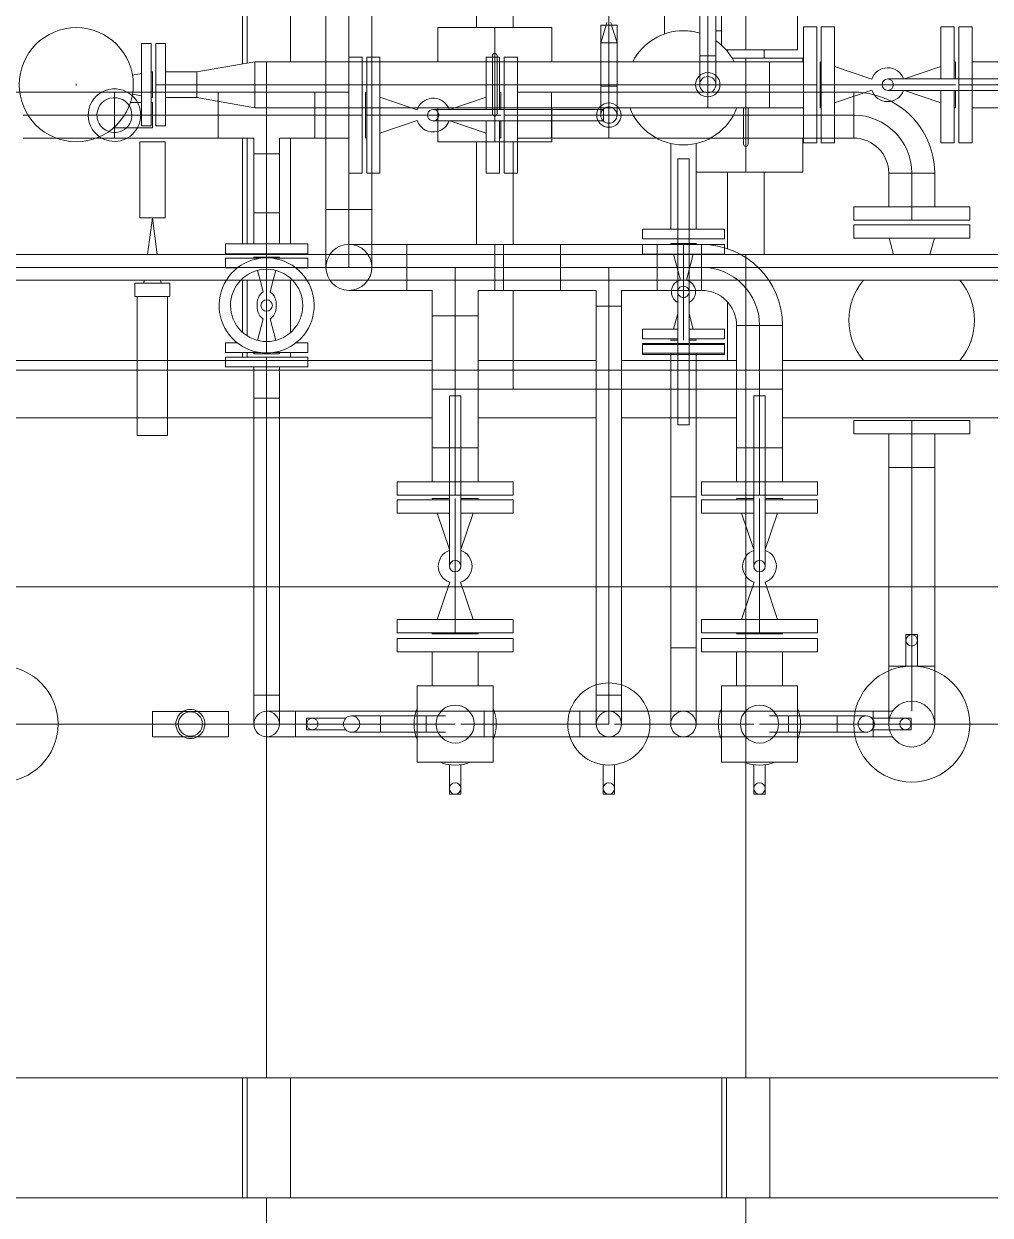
# Model space of a CAD drawing. Header units: inches. Extents: x -1128 to 651, y 96 to 845.
# Drawn here: x -1027.134 to -1025.988, y 724.115 to 725.528 of the extents above; entities that cross this region are included whole.
import ezdxf

# ---------------------------------------------------------------- set-up
doc = ezdxf.new("R2010")
doc.units = ezdxf.units.IN
doc.header["$MEASUREMENT"] = 0
doc.layers.add('EQUIPMENT LAYOUT-EMBED 1_DWG$0$Default', color=7, linetype='Continuous')
doc.layers.add('EQUIPMENT LAYOUT-EMBED 1_DWG$0$DwgTemplate', color=7, linetype='Continuous')
doc.layers.add('Layout', color=6, linetype='Continuous', lineweight=18)

# ---------------------------------------------------------------- blocks, each defined once
blk = doc.blocks.new('A$C55974CAD')
at = {"layer": 'EQUIPMENT LAYOUT-EMBED 1_DWG$0$Default', "color": 7, "lineweight": 0}
for p, q in [((51.5793, 3.2802), (51.5793, 3.3198)), ((51.5793, 3.3198), (51.6775, 3.3198)), ((51.6775, 3.3198), (51.7618, 3.3198)), ((51.7618, 3.277), (51.7618, 3.323)), ((51.7618, 3.323), (51.7793, 3.323)), ((51.7793, 3.277), (51.7793, 3.323)), ((51.5793, 3.2802), (51.6775, 3.2802)), ((51.6775, 3.2802), (51.7618, 3.2802)), ((51.7618, 3.277), (51.7793, 3.277)), ((51.6857, 2.6095), (51.6857, 2.6559)), ((51.6857, 2.6559), (51.6985, 2.6559)), ((51.6872, 2.602), (51.6872, 2.6559)), ((51.6985, 2.6095), (51.6985, 2.6559)), ((51.7, 2.6559), (51.6985, 2.6559)), ((51.7, 2.6095), (51.7, 2.6559)), ((51.3, 2.6187), (51.2, 2.6187)), ((51.3, 2.602), (51.3, 2.6187)), ((51.4985, 2.6187), (51.3, 2.6187)), ((51.4985, 2.5853), (51.4985, 2.6187)), ((51.4985, 2.6187), (51.5553, 2.6187)), ((51.5553, 2.6187), (51.6025, 2.6187)), ((51.6025, 2.6187), (51.6775, 2.6187)), ((51.6775, 2.6187), (51.6857, 2.6187)), ((51.6872, 2.6187), (51.6857, 2.6187)), ((51.3, 2.5853), (51.3, 2.602)), ((51.6857, 2.5945), (51.6857, 2.6095)), ((51.6872, 2.548), (51.6872, 2.602)), ((51.6985, 2.5945), (51.6985, 2.6095)), ((51.7, 2.602), (51.7, 2.6095)), ((51.7, 2.5945), (51.7, 2.602)), ((51.2, 2.5853), (51.3, 2.5853)), ((51.4985, 2.5853), (51.3, 2.5853)), ((51.4985, 2.5853), (51.5553, 2.5853)), ((51.5553, 2.5853), (51.6025, 2.5853)), ((51.6025, 2.5853), (51.6775, 2.5853)), ((51.6775, 2.5853), (51.6857, 2.5853)), ((51.6857, 2.548), (51.6857, 2.5945)), ((51.6872, 2.5853), (51.6857, 2.5853)), ((51.6985, 2.548), (51.6985, 2.5945)), ((51.7, 2.548), (51.7, 2.5945)), ((51.6857, 2.548), (51.6985, 2.548)), ((51.7, 2.548), (51.6985, 2.548))]:
    blk.add_line(p, q, dxfattribs=at)
for centre, radius in [((51.2, 3.5), 0.0762), ((51.2, 2.602), 0.0167), ((51.2, 2.302), 0.0762), ((51.2, 2.302), 0.0302)]:
    blk.add_circle(centre, radius, dxfattribs=at)
for radius, start, end in [(0.0191, 150.9287, 209.0713), (0.0191, 29.0713, 150.9287), (0.0191, 330.9287, 29.0713), (0.019, 209.0713, 270), (0.0191, 270, 330.9287)]:
    blk.add_arc((51.2, 3.25), radius, start, end, dxfattribs=at)
at = {"layer": 'EQUIPMENT LAYOUT-EMBED 1_DWG$0$DwgTemplate', "color": 1, "lineweight": 0}
for p, q in [((50.5775, 1.275), (50.5775, 6.375)), ((51.6025, 2.9321), (51.6025, 5.0928)), ((51.6775, 2.9321), (51.6775, 3.7185)), ((51.2, 3.5475), (51.2, 3.0382)), ((50.5775, 3.1813), (50.735, 3.1813)), ((51.682, 3.1813), (51.688, 3.1813)), ((51.7144, 3.1813), (51.7833, 3.1813)), ((51.8167, 3.1813), (51.8179, 3.1813)), ((51.8307, 3.1813), (51.9698, 3.1813)), ((52.0674, 3.1813), (52.1833, 3.1813)), ((50.735, 3.1753), (50.5775, 3.1753)), ((51.688, 3.1753), (51.682, 3.1753)), ((51.7833, 3.1753), (51.7099, 3.1753)), ((51.8179, 3.1753), (51.8167, 3.1753)), ((51.9698, 3.1753), (51.8307, 3.1753)), ((52.1833, 3.1753), (52.0684, 3.1753)), ((50.5775, 3.1183), (50.735, 3.1183)), ((51.682, 3.1183), (51.688, 3.1183)), ((51.7144, 3.1183), (51.7833, 3.1183)), ((51.8167, 3.1183), (51.8179, 3.1183)), ((51.8307, 3.1183), (51.9698, 3.1183)), ((52.0702, 3.1183), (52.1833, 3.1183)), ((51.6025, 2.7167), (51.6025, 2.8718)), ((51.6775, 2.7167), (51.6775, 2.8718)), ((51.7365, 2.874), (51.7365, 2.874)), ((51.8302, 2.874), (51.965, 2.874)), ((52.115, 2.874), (52.325, 2.874)), ((51.64, 2.826), (51.7698, 2.826)), ((51.8302, 2.826), (51.965, 2.826)), ((52.115, 2.826), (52.325, 2.826)), ((51.2, 2.5095), (51.2, 2.6925)), ((51.2, 2.6925), (51.2, 2.5095)), ((51.6025, 2.5321), (51.6025, 2.6833)), ((51.6775, 2.5321), (51.6775, 2.6833)), ((50.5775, 2.5515), (50.735, 2.5515)), ((50.735, 2.5455), (50.5775, 2.5455)), ((51.6775, 2.544), (51.7546, 2.544)), ((51.8245, 2.544), (51.925, 2.544)), ((52.0834, 2.544), (52.0859, 2.544)), ((51.8167, 2.496), (51.925, 2.496)), ((52.075, 2.496), (52.0859, 2.496)), ((50.5775, 2.4885), (50.735, 2.4885)), ((51.6025, 2.177), (51.6025, 2.4718)), ((51.6775, 2.177), (51.6775, 2.4718)), ((51.2, 1.8868), (51.2, 2.3618)), ((51.2, 2.3618), (51.2, 1.8868))]:
    blk.add_line(p, q, dxfattribs=at)
at = {"layer": 'EQUIPMENT LAYOUT-EMBED 1_DWG$0$DwgTemplate', "color": 9, "lineweight": 0}
for p, q in [((51.3802, 1.3019), (51.3802, 5.091)), ((50.5025, 3.1498), (50.5775, 3.1498)), ((50.735, 3.1498), (51.2, 3.1498)), ((51.8135, 3.1498), (51.8167, 3.1498)), ((52, 3.1498), (52.0702, 3.1498)), ((51.7698, 2.85), (51.8302, 2.85)), ((51.965, 2.85), (52.115, 2.85)), ((50.5025, 2.52), (50.5775, 2.52)), ((50.735, 2.52), (51.3802, 2.52)), ((51.3802, 2.52), (51.8167, 2.52)), ((51.925, 2.52), (52.075, 2.52)), ((52.0859, 2.52), (52.2167, 2.52))]:
    blk.add_line(p, q, dxfattribs=at)
at = {"layer": 'EQUIPMENT LAYOUT-EMBED 1_DWG$0$DwgTemplate', "color": 7, "lineweight": 0}
for p, q in [((52.0302, 4.1011), (52.0302, 3.3498)), ((51.7833, 4.0183), (51.7833, 3.0668)), ((51.8, 3.0718), (51.8, 4.0183)), ((51.8167, 4.0183), (51.8167, 3.0718)), ((51.665, 2.6187), (51.665, 3.9833)), ((51.9698, 3.4698), (51.9698, 3.4265)), ((52, 3.4634), (52, 3.4698)), ((52, 3.3498), (52, 3.4634)), ((51.9698, 3.4265), (51.9698, 3.3735)), ((51.9698, 3.3735), (51.9698, 3.3665)), ((51.9698, 3.3665), (51.9698, 3.3498)), ((52.0302, 3.3498), (51.9698, 3.3498)), ((52.0302, 3.3498), (51.9698, 3.3498)), ((51.9698, 3.3498), (51.9698, 3.3331)), ((52, 3.3498), (52, 3.3498)), ((52, 3.3498), (52, 3.3498)), ((52, 3.2998), (52, 3.3498)), ((52.0302, 3.3498), (52.0302, 3.3)), ((51.5793, 3.2802), (51.5793, 3.3198)), ((51.5793, 3.3198), (51.665, 3.3198)), ((51.665, 3.3198), (51.6775, 3.3198)), ((51.9698, 3.3331), (51.9698, 3.2133)), ((52.04, 3.2955), (51.986, 3.2955)), ((51.986, 3.2828), (51.986, 3.2955)), ((52, 3.2955), (52, 3.2998)), ((52, 3.2828), (52, 3.2955)), ((52.0302, 3.3), (52.0302, 3.2955)), ((52.0302, 3.2955), (52.0302, 3.2133)), ((52.04, 3.2955), (52.04, 3.2417)), ((52.094, 3.2955), (52.04, 3.2955)), ((52.094, 3.2828), (52.094, 3.2955)), ((51.5793, 3.2802), (51.665, 3.2802)), ((51.665, 3.2802), (51.6775, 3.2802)), ((52.04, 3.2828), (51.986, 3.2828)), ((52, 3.2133), (52, 3.2828)), ((52.0233, 3.2417), (52.0233, 3.2828)), ((52.094, 3.2828), (52.04, 3.2828)), ((52.0567, 3.2417), (52.0567, 3.2828)), ((52.0098, 3.1655), (52.0233, 3.2417)), ((52.04, 3.2417), (52.0233, 3.2417)), ((52.0233, 3.2417), (52.04, 3.2417)), ((52.0567, 3.2417), (52.04, 3.2417)), ((52.04, 3.1655), (52.04, 3.2417)), ((52.04, 3.2417), (52.0567, 3.2417)), ((52.0567, 3.2417), (52.0702, 3.1655)), ((51.9698, 3.2133), (52.0183, 3.2133)), ((51.9698, 3.2133), (51.9698, 3.1665)), ((52.0183, 3.2133), (51.9698, 3.2133)), ((52, 3.2133), (52, 3.2132)), ((52, 3.2133), (52, 3.2133)), ((52, 3.0863), (52, 3.2133)), ((52.0183, 3.2133), (52.0302, 3.2133)), ((52.0302, 3.2133), (52.0183, 3.2133)), ((52.0302, 3.2133), (52.0302, 3.0863)), ((51.6693, 3.1498), (51.6693, 3.2037)), ((51.6693, 3.2037), (51.6775, 3.2037)), ((51.6775, 3.2037), (51.682, 3.2037)), ((51.682, 3.1498), (51.682, 3.2037)), ((51.688, 3.2037), (51.688, 3.1578)), ((51.7008, 3.2037), (51.688, 3.2037)), ((51.7008, 3.2037), (51.7008, 3.1883)), ((51.7992, 3.1883), (51.7992, 3.2037)), ((51.7992, 3.2037), (51.812, 3.2037)), ((51.812, 3.1578), (51.812, 3.2037)), ((51.8179, 3.2037), (51.8179, 3.1498)), ((51.8307, 3.2037), (51.8179, 3.2037)), ((51.8307, 3.2037), (51.8307, 3.1498)), ((51.2381, 3.1665), (51.2, 3.1665)), ((51.2381, 3.1665), (51.2381, 3.1498)), ((51.2381, 3.1331), (51.2381, 3.1665)), ((51.6282, 3.1665), (51.2381, 3.1665)), ((51.6282, 3.1498), (51.6282, 3.1665)), ((51.6282, 3.1665), (51.6693, 3.1665)), ((51.6282, 3.1331), (51.6282, 3.1665)), ((51.6865, 3.1665), (51.6865, 3.1331)), ((51.688, 3.1661), (51.6865, 3.1665)), ((51.7323, 3.1544), (51.7041, 3.1618)), ((51.7833, 3.1585), (51.7959, 3.1618)), ((51.812, 3.1661), (51.8135, 3.1665)), ((51.8135, 3.1498), (51.8135, 3.1665)), ((51.8718, 3.1665), (51.8307, 3.1665)), ((51.8718, 3.1331), (51.8718, 3.1665)), ((51.9492, 3.1665), (51.8718, 3.1665)), ((51.8718, 3.1665), (51.8718, 3.1498)), ((51.9492, 3.1331), (51.9492, 3.1665)), ((51.9492, 3.1665), (51.9492, 3.1331)), ((51.9698, 3.1665), (51.9492, 3.1665)), ((52.0098, 3.1655), (52.04, 3.1655)), ((52.0702, 3.1655), (52.0098, 3.1655)), ((52.0098, 3.1655), (52.0098, 3.0718)), ((52.04, 3.1655), (52.0702, 3.1655)), ((52.04, 3.0718), (52.04, 3.1655)), ((52.0702, 3.1655), (52.0702, 3.0718)), ((51.1833, 3.1117), (51.1833, 3.1498)), ((51.2, 3.1498), (51.2381, 3.1498)), ((51.2167, 3.1498), (51.2167, 3.1117)), ((51.2381, 3.1498), (51.2381, 3.1498)), ((51.2381, 3.1498), (51.2381, 3.1498)), ((51.2381, 3.1498), (51.2381, 3.1331)), ((51.2381, 3.1498), (51.6282, 3.1498)), ((51.6775, 3.1498), (51.6282, 3.1498)), ((51.6282, 3.1331), (51.6282, 3.1498)), ((51.6693, 3.0958), (51.6693, 3.1498)), ((51.682, 3.1498), (51.6775, 3.1498)), ((51.682, 3.0958), (51.682, 3.1498)), ((51.6865, 3.1498), (51.7833, 3.1498)), ((51.7677, 3.1544), (51.7833, 3.1585)), ((51.7833, 3.1498), (51.8135, 3.1498)), ((51.8135, 3.1331), (51.8135, 3.1498)), ((51.8179, 3.1498), (51.8718, 3.1498)), ((51.8179, 3.1498), (51.8179, 3.0958)), ((51.8307, 3.1498), (51.8307, 3.0958)), ((51.8718, 3.1498), (51.9492, 3.1498)), ((51.8718, 3.1498), (51.8718, 3.1331)), ((51.9492, 3.1498), (52, 3.1498)), ((51.9492, 3.1498), (51.9492, 3.1498)), ((51.2, 3.1331), (51.2381, 3.1331)), ((51.6282, 3.1331), (51.2381, 3.1331)), ((51.6282, 3.1331), (51.6693, 3.1331)), ((51.688, 3.1335), (51.6865, 3.1331)), ((51.688, 3.1417), (51.688, 3.0958)), ((51.7323, 3.1451), (51.7041, 3.1377)), ((51.7677, 3.1451), (51.7833, 3.141)), ((51.7833, 3.141), (51.7959, 3.1377)), ((51.812, 3.0958), (51.812, 3.1417)), ((51.812, 3.1335), (51.8135, 3.1331)), ((51.8718, 3.1331), (51.8307, 3.1331)), ((51.9492, 3.1331), (51.8718, 3.1331)), ((51.9698, 3.1331), (51.9492, 3.1331)), ((51.9698, 3.1331), (51.9698, 3.0863)), ((51.2167, 3.1117), (51.1833, 3.1117)), ((51.1833, 3.1117), (51.1833, 2.902)), ((51.1833, 3.1117), (51.2167, 3.1117)), ((51.2167, 3.1117), (51.2167, 2.902)), ((51.7008, 3.1112), (51.7008, 3.0958)), ((51.7992, 3.0958), (51.7992, 3.1112)), ((51.1925, 3.0972), (51.2, 3.0972)), ((51.1925, 3.0972), (51.1925, 3.0458)), ((51.2, 3.0972), (51.2075, 3.0972)), ((51.2075, 3.0972), (51.2075, 3.0458)), ((51.6693, 3.0958), (51.6775, 3.0958)), ((51.6775, 3.0958), (51.682, 3.0958)), ((51.7008, 3.0958), (51.688, 3.0958)), ((51.7992, 3.0958), (51.812, 3.0958)), ((51.8307, 3.0958), (51.8179, 3.0958)), ((51.9698, 3.0863), (52.0098, 3.0863)), ((51.9698, 3.0863), (52, 3.0863)), ((51.9698, 3.0863), (51.9698, 3.0718)), ((52, 3.0863), (52, 3.0863)), ((52, 3.0718), (52, 3.0863)), ((52, 3.0863), (52.0098, 3.0863)), ((52.0098, 3.0863), (52.0302, 3.0863)), ((52.0098, 3.0863), (52.0302, 3.0863)), ((52.0302, 3.0863), (52.0302, 3.0418)), ((51.8, 3.0417), (51.8, 3.0718)), ((51.8, 3.0718), (51.8762, 3.0718)), ((51.8167, 3.0718), (51.8167, 2.8385)), ((51.8762, 3.0718), (51.8762, 3.0115)), ((51.8762, 3.0115), (51.8762, 3.0718)), ((52.2238, 3.0718), (51.8762, 3.0718)), ((51.9698, 3.0718), (51.9698, 3.0418)), ((52, 3.0243), (52, 3.0718)), ((52.0098, 3.0718), (52.0098, 3.0115)), ((52.04, 3.0115), (52.04, 3.0718)), ((52.0702, 3.0718), (52.0702, 3.0115)), ((51.7833, 3.0668), (51.7833, 2.8385)), ((51.1893, 3.0001), (51.1893, 3.0382)), ((51.2, 3.0001), (51.2, 3.0382)), ((51.2107, 3.0382), (51.2107, 3.0001)), ((51.7698, 3.0417), (51.7698, 2.9655)), ((51.8, 3.0115), (51.8, 3.0417)), ((51.8, 3.0417), (51.8762, 3.0417)), ((51.8302, 3.0115), (51.8302, 3.0417)), ((51.8762, 3.0417), (51.8762, 3.0417)), ((51.8762, 3.0417), (51.8762, 3.0417)), ((51.8762, 3.0417), (52.2238, 3.0417)), ((51.9238, 3.0418), (52, 3.0418)), ((51.9238, 3.0418), (51.9238, 3.0243)), ((52, 3.0418), (52.0762, 3.0418)), ((52.0762, 3.0418), (52.0762, 3.0243)), ((51.9238, 3.0243), (52, 3.0243)), ((52, 3.0243), (52.0762, 3.0243)), ((51.8, 2.9655), (51.8, 3.0115)), ((51.8762, 3.0115), (51.8, 3.0115)), ((51.8302, 2.9655), (51.8302, 3.0115)), ((52.2238, 3.0115), (51.8762, 3.0115)), ((52, 3.0183), (51.9238, 3.0183)), ((51.9238, 3.0115), (51.9238, 3.0183)), ((51.9238, 3.0008), (51.9238, 3.0115)), ((52, 3.0198), (51.9698, 3.0198)), ((51.9704, 3.0183), (51.9698, 3.0198)), ((52, 3.0115), (52, 3.0198)), ((52.0302, 3.0198), (52, 3.0198)), ((52.0762, 3.0183), (52, 3.0183)), ((52, 2.925), (52, 3.0115)), ((52.0098, 3.0115), (52.0098, 2.853)), ((52.0296, 3.0183), (52.0302, 3.0198)), ((52.04, 2.853), (52.04, 3.0115)), ((52.0702, 3.0115), (52.0702, 2.853)), ((52.0762, 3.0115), (52.0762, 3.0183)), ((52.0762, 3.0008), (52.0762, 3.0115)), ((51.2107, 3.0001), (51.1893, 3.0001)), ((51.1893, 3.0001), (51.1893, 2.9549)), ((51.1893, 3.0001), (51.2107, 3.0001)), ((51.2, 2.9559), (51.2, 3.0001)), ((51.2, 3.0001), (51.2, 3.0001)), ((51.2, 3.0001), (51.2, 3.0001)), ((51.2107, 3.0001), (51.2107, 2.9549)), ((52, 3.0008), (51.9238, 3.0008)), ((51.9929, 2.952), (51.9763, 3.0008)), ((52.0098, 3.0008), (52, 3.0008)), ((52.0702, 3.0008), (52.0098, 3.0008)), ((52.0098, 2.9599), (52.0237, 3.0008)), ((52.0762, 3.0008), (52.0702, 3.0008)), ((51.32, 2.9782), (51.32, 2.902)), ((51.3375, 2.9782), (51.32, 2.9782)), ((51.3375, 2.9782), (51.3375, 2.902)), ((51.4772, 2.9095), (51.4772, 2.9782)), ((51.4772, 2.9782), (51.4947, 2.9782)), ((51.4947, 2.9095), (51.4947, 2.9782)), ((51.5007, 2.9782), (51.5007, 2.9095)), ((51.5182, 2.9782), (51.5007, 2.9782)), ((51.5182, 2.9782), (51.5182, 2.9095)), ((51.7698, 2.9655), (51.8, 2.9655)), ((51.7698, 2.9655), (51.8302, 2.9655)), ((51.7698, 2.9655), (51.7698, 2.9321)), ((51.8, 2.9655), (51.8, 2.9655)), ((51.8, 2.9655), (51.8, 2.9655)), ((51.8, 2.9655), (51.8302, 2.9655)), ((51.8, 2.9655), (51.8, 2.9655)), ((51.8, 2.9655), (51.8, 2.9655)), ((51.8, 2.8385), (51.8, 2.9655)), ((51.8302, 2.9655), (51.8302, 2.8385)), ((52.0071, 2.952), (52.0098, 2.9599)), ((51.1893, 2.9549), (51.1893, 2.9401)), ((51.2, 2.9401), (51.2, 2.9559)), ((51.2107, 2.9549), (51.2107, 2.9401)), ((51.2107, 2.9401), (51.1893, 2.9401)), ((51.1893, 2.9148), (51.1893, 2.9401)), ((51.2107, 2.9401), (51.1893, 2.9401)), ((51.2, 2.9401), (51.2, 2.9401)), ((51.2, 2.9401), (51.2, 2.902)), ((51.2107, 2.9148), (51.2107, 2.9401)), ((51.3184, 2.9321), (51.3184, 2.8718)), ((51.32, 2.9316), (51.3184, 2.9321)), ((51.4947, 2.9316), (51.4962, 2.9321)), ((51.4962, 2.9095), (51.4962, 2.9321)), ((51.5627, 2.9321), (51.5182, 2.9321)), ((51.5627, 2.9095), (51.5627, 2.9321)), ((51.7365, 2.9321), (51.5627, 2.9321)), ((51.5627, 2.9321), (51.5627, 2.9095)), ((51.7365, 2.8718), (51.7365, 2.9321)), ((51.7365, 2.9321), (51.7365, 2.8718)), ((51.7698, 2.9321), (51.7365, 2.9321)), ((51.9925, 2.925), (51.9925, 2.9309)), ((52.0075, 2.925), (52.0075, 2.9309)), ((51.3863, 2.9091), (51.3375, 2.9257)), ((51.4295, 2.9095), (51.4772, 2.9257)), ((51.9925, 2.775), (51.9925, 2.925)), ((52, 2.842), (52, 2.925)), ((52.0075, 2.775), (52.0075, 2.925)), ((51.1079, 2.902), (51.1079, 2.9095)), ((51.1079, 2.9095), (51.1465, 2.9095)), ((51.1079, 2.8945), (51.1079, 2.902)), ((51.1833, 2.902), (51.1833, 2.8639)), ((51.2167, 2.902), (51.2167, 2.8639)), ((51.3184, 2.902), (51.4962, 2.902)), ((51.32, 2.902), (51.32, 2.8258)), ((51.3375, 2.902), (51.3375, 2.8258)), ((51.6312, 2.9095), (51.4073, 2.9095)), ((51.5007, 2.9095), (51.5007, 2.902)), ((51.5007, 2.902), (51.5627, 2.902)), ((51.5007, 2.902), (51.5007, 2.8945)), ((51.5182, 2.9095), (51.5182, 2.902)), ((51.5182, 2.902), (51.5182, 2.8945)), ((51.5627, 2.8945), (51.5627, 2.9095)), ((51.5627, 2.9095), (51.5627, 2.902)), ((51.5627, 2.902), (51.6312, 2.902)), ((51.5627, 2.902), (51.5627, 2.8945)), ((51.6312, 2.9095), (51.6312, 2.902)), ((51.6312, 2.902), (51.7365, 2.902)), ((51.6312, 2.902), (51.6312, 2.8945)), ((51.7365, 2.902), (51.8, 2.902)), ((51.7365, 2.902), (51.7365, 2.902)), ((51.9925, 2.9088), (51.9763, 2.8611)), ((52.0075, 2.9088), (52.0237, 2.8611)), ((51.1079, 2.8945), (51.1465, 2.8945)), ((51.2, 2.8639), (51.2, 2.8945)), ((51.3863, 2.8948), (51.3375, 2.8783)), ((51.6312, 2.8945), (51.4073, 2.8945)), ((51.4295, 2.8945), (51.4772, 2.8783)), ((51.4772, 2.8258), (51.4772, 2.8945)), ((51.4947, 2.8258), (51.4947, 2.8945)), ((51.4962, 2.8718), (51.4962, 2.8945)), ((51.5007, 2.8945), (51.5007, 2.8258)), ((51.5182, 2.8945), (51.5182, 2.8258)), ((51.5627, 2.8718), (51.5627, 2.8945)), ((51.5627, 2.8945), (51.5627, 2.8718)), ((51.32, 2.8723), (51.3184, 2.8718)), ((51.4947, 2.8723), (51.4962, 2.8718)), ((51.5627, 2.8718), (51.5182, 2.8718)), ((51.7365, 2.8718), (51.5627, 2.8718)), ((51.7698, 2.8718), (51.7365, 2.8718)), ((51.7698, 2.8718), (51.7698, 2.8385)), ((51.1833, 2.8639), (51.1833, 2.8639)), ((51.1833, 2.8639), (51.2, 2.8639)), ((51.1833, 2.8506), (51.1833, 2.8639)), ((51.1833, 2.8639), (51.2167, 2.8639)), ((51.1833, 2.7513), (51.1833, 2.8506)), ((51.2, 2.8639), (51.2, 2.848)), ((51.2, 2.8639), (51.2167, 2.8639)), ((51.2, 2.8639), (51.2, 2.8639)), ((51.2167, 2.8639), (51.2167, 2.8639)), ((51.2167, 2.8506), (51.2167, 2.8639)), ((51.2167, 2.7513), (51.2167, 2.8506)), ((51.9238, 2.8611), (51.9925, 2.8611)), ((51.9238, 2.8611), (51.9238, 2.8436)), ((52.0075, 2.8611), (52.0762, 2.8611)), ((52.0098, 2.853), (52.0098, 2.847)), ((52.04, 2.847), (52.04, 2.853)), ((52.0702, 2.853), (52.0702, 2.847)), ((52.0762, 2.8611), (52.0762, 2.8436)), ((51.2, 2.848), (51.2, 2.7539)), ((51.8, 2.8385), (51.7698, 2.8385)), ((51.7698, 2.8385), (51.7698, 2.7635)), ((51.7698, 2.8385), (51.8302, 2.8385)), ((51.7833, 2.8385), (51.7833, 2.8385)), ((51.7833, 2.8385), (51.7833, 2.6365)), ((51.8, 2.7635), (51.8, 2.8385)), ((51.8302, 2.8385), (51.8, 2.8385)), ((51.8, 2.8385), (51.8, 2.8385)), ((51.8167, 2.8385), (51.8167, 2.8385)), ((51.8167, 2.8385), (51.8167, 2.6365)), ((51.8302, 2.8385), (51.8302, 2.7635)), ((51.9238, 2.8436), (51.9925, 2.8436)), ((52, 2.8376), (51.9238, 2.8376)), ((51.9238, 2.826), (51.9238, 2.8376)), ((51.9704, 2.8436), (51.9698, 2.842)), ((51.9698, 2.842), (51.9925, 2.842)), ((52, 2.8376), (52, 2.7756)), ((52.0762, 2.8376), (52, 2.8376)), ((52.0075, 2.8436), (52.0762, 2.8436)), ((52.0075, 2.842), (52.0302, 2.842)), ((52.0098, 2.847), (52.0098, 2.57)), ((52.0296, 2.8436), (52.0302, 2.842)), ((52.04, 2.57), (52.04, 2.847)), ((52.0702, 2.847), (52.0702, 2.57)), ((52.0762, 2.8201), (52.0762, 2.8376)), ((51.3375, 2.8258), (51.32, 2.8258)), ((51.4772, 2.8258), (51.4947, 2.8258)), ((51.5182, 2.8258), (51.5007, 2.8258)), ((51.9238, 2.8201), (51.9238, 2.826)), ((51.965, 2.8201), (51.9238, 2.8201)), ((52, 2.8201), (51.965, 2.8201)), ((51.9698, 2.7756), (51.9698, 2.8201)), ((52.0762, 2.8201), (52, 2.8201)), ((52.0302, 2.7756), (52.0302, 2.8201)), ((52, 2.7756), (51.9698, 2.7756)), ((52.0302, 2.7756), (51.9698, 2.7756)), ((51.9698, 2.7756), (51.9698, 2.775)), ((51.9698, 2.775), (51.9698, 2.7)), ((51.9925, 2.7071), (51.9925, 2.775)), ((52.0302, 2.7756), (52, 2.7756)), ((52, 2.7071), (52, 2.7756)), ((52.0075, 2.7071), (52.0075, 2.775)), ((52.0302, 2.7756), (52.0302, 2.7)), ((51.7698, 2.7635), (51.8302, 2.7635)), ((51.7698, 2.7635), (51.7698, 2.7167)), ((51.8, 2.7635), (51.7698, 2.7635)), ((51.8, 2.6365), (51.8, 2.7635)), ((51.8, 2.7635), (51.8, 2.7635)), ((51.8, 2.7635), (51.8, 2.7635)), ((51.8302, 2.7635), (51.8, 2.7635)), ((51.8302, 2.7635), (51.8302, 2.6365)), ((51.1833, 2.7381), (51.1833, 2.7513)), ((51.2, 2.7539), (51.2, 2.7381)), ((51.2167, 2.7381), (51.2167, 2.7513)), ((51.1833, 2.7381), (51.2, 2.7381)), ((51.2, 2.7381), (51.1833, 2.7381)), ((51.1833, 2.7381), (51.1833, 2.7)), ((51.2, 2.7381), (51.2167, 2.7381)), ((51.2, 2.7381), (51.2, 2.7381)), ((51.2, 2.7381), (51.2, 2.7381)), ((51.2, 2.7381), (51.2, 2.7)), ((51.2167, 2.7381), (51.2, 2.7381)), ((51.2167, 2.7), (51.2167, 2.7381)), ((51.2, 2.7167), (51.2381, 2.7167)), ((51.2381, 2.7167), (51.2381, 2.6833)), ((51.2381, 2.6833), (51.2381, 2.7167)), ((51.7492, 2.7167), (51.2381, 2.7167)), ((51.7492, 2.7167), (51.7492, 2.6833)), ((51.7698, 2.7167), (51.7492, 2.7167)), ((51.7492, 2.6833), (51.7492, 2.7167)), ((52.0381, 2.7106), (52, 2.7106)), ((52.0381, 2.7106), (52.0381, 2.7)), ((52.0381, 2.6893), (52.0381, 2.7106)), ((52.0702, 2.7106), (52.0381, 2.7106)), ((52.1182, 2.7106), (52.0702, 2.7106)), ((52.0952, 2.7106), (52.0952, 2.6893)), ((52.1182, 2.7036), (52.0952, 2.7106)), ((52.1182, 2.6893), (52.1182, 2.7106)), ((51.1079, 2.7), (51.1079, 2.7075)), ((51.1079, 2.7075), (51.1465, 2.7075)), ((51.1079, 2.6925), (51.1079, 2.7)), ((51.1079, 2.6925), (51.1465, 2.6925)), ((51.1833, 2.7), (51.1833, 2.3528)), ((51.2, 2.7), (51.2381, 2.7)), ((51.2167, 2.7), (51.2167, 2.3528)), ((51.2381, 2.7), (51.2381, 2.7)), ((51.2381, 2.7), (51.2381, 2.7)), ((51.2381, 2.7), (51.7492, 2.7)), ((51.7492, 2.7), (51.8, 2.7)), ((51.7492, 2.7), (51.7492, 2.7)), ((52.0098, 2.7), (51.9698, 2.7)), ((52.0098, 2.7), (51.9698, 2.7)), ((51.9698, 2.7), (51.9698, 2.6375)), ((52, 2.7071), (51.9925, 2.7071)), ((52.0075, 2.7071), (52, 2.7071)), ((52, 2.7), (52, 2.7071)), ((52, 2.6678), (52, 2.7)), ((52, 2.7), (52.0381, 2.7)), ((52, 2.7), (52, 2.7)), ((52, 2.7), (52, 2.7)), ((52.0302, 2.7), (52.0098, 2.7)), ((52.0302, 2.7), (52.0098, 2.7)), ((52.0302, 2.7), (52.0302, 2.4268)), ((52.0381, 2.7), (52.0381, 2.7)), ((52.0381, 2.7), (52.0381, 2.7)), ((52.0381, 2.7), (52.0381, 2.6893)), ((52.0381, 2.7), (52.0702, 2.7)), ((52.0702, 2.7), (52.0952, 2.7)), ((52.0952, 2.7), (52.1182, 2.7)), ((52.1182, 2.6964), (52.0952, 2.6893)), ((52.1217, 2.7025), (52.1182, 2.7036)), ((52.1182, 2.7), (52.1418, 2.7)), ((52.1217, 2.6974), (52.1182, 2.6964)), ((51.2381, 2.6833), (51.2, 2.6833)), ((51.7492, 2.6833), (51.2381, 2.6833)), ((51.7698, 2.6833), (51.7492, 2.6833)), ((51.7698, 2.6833), (51.7698, 2.6365)), ((52, 2.6893), (52.0381, 2.6893)), ((52.0702, 2.6893), (52.0381, 2.6893)), ((52.1182, 2.6893), (52.0702, 2.6893)), ((52, 2.5361), (52, 2.6678)), ((51.6872, 2.602), (51.6872, 2.6559)), ((51.706, 2.6559), (51.706, 2.6095)), ((51.7187, 2.6559), (51.706, 2.6559)), ((51.7187, 2.6559), (51.7187, 2.6095)), ((51.8172, 2.6365), (51.8172, 2.6559)), ((51.8172, 2.6559), (51.8299, 2.6559)), ((51.8299, 2.6365), (51.8299, 2.6559)), ((51.7698, 2.6365), (51.8302, 2.6365)), ((51.8, 2.6365), (51.7698, 2.6365)), ((51.7698, 2.6365), (51.7698, 2.5782)), ((51.7833, 2.6365), (51.7833, 2.6365)), ((51.7833, 2.6365), (51.7833, 2.49)), ((51.8, 2.6365), (51.8, 2.6365)), ((51.8, 2.5782), (51.8, 2.6365)), ((51.8302, 2.6365), (51.8, 2.6365)), ((51.8167, 2.6365), (51.8167, 2.6365)), ((51.8167, 2.6365), (51.8167, 2.5264)), ((51.8172, 2.602), (51.8172, 2.6365)), ((51.8172, 2.6365), (51.8172, 2.6365)), ((51.8299, 2.602), (51.8299, 2.6365)), ((51.8299, 2.6365), (51.8299, 2.6365)), ((51.8302, 2.6365), (51.8302, 2.5782)), ((51.9698, 2.6375), (51.9698, 2.5665)), ((51.3, 2.6187), (51.2, 2.6187)), ((51.3, 2.602), (51.3, 2.6187)), ((51.4985, 2.6187), (51.3, 2.6187)), ((51.4985, 2.5853), (51.4985, 2.6187)), ((51.4985, 2.6187), (51.5553, 2.6187)), ((51.6025, 2.6187), (51.6775, 2.6187)), ((51.665, 2.5853), (51.665, 2.6187)), ((51.6872, 2.6187), (51.6857, 2.6187)), ((51.7044, 2.6187), (51.7044, 2.6095)), ((51.706, 2.6183), (51.7044, 2.6187)), ((51.7394, 2.6095), (51.7187, 2.6149)), ((51.7833, 2.606), (51.8172, 2.6149)), ((51.8299, 2.6183), (51.8302, 2.6183)), ((51.8302, 2.6183), (51.8314, 2.6187)), ((51.8314, 2.5853), (51.8314, 2.6187)), ((51.3, 2.5853), (51.3, 2.602)), ((51.5933, 2.602), (51.5933, 2.6095)), ((51.5933, 2.6095), (51.6025, 2.6095)), ((51.5933, 2.5945), (51.5933, 2.602)), ((51.6025, 2.6095), (51.6775, 2.6095)), ((51.6775, 2.6095), (51.7679, 2.6095)), ((51.6857, 2.5945), (51.6857, 2.6095)), ((51.6872, 2.548), (51.6872, 2.602)), ((51.6985, 2.5945), (51.6985, 2.6095)), ((51.7, 2.602), (51.7, 2.6095)), ((51.7, 2.5945), (51.7, 2.602)), ((51.7698, 2.602), (51.7044, 2.602)), ((51.8314, 2.6095), (51.7679, 2.6095)), ((51.8302, 2.602), (51.7698, 2.602)), ((51.8172, 2.548), (51.8172, 2.602)), ((51.8299, 2.5711), (51.8299, 2.602)), ((51.8314, 2.602), (51.8302, 2.602)), ((51.8374, 2.6095), (51.8314, 2.6095)), ((51.9426, 2.6095), (51.8374, 2.6095)), ((51.9426, 2.6095), (51.9426, 2.602)), ((51.9426, 2.602), (51.9426, 2.5945)), ((51.2, 2.5853), (51.3, 2.5853)), ((51.4985, 2.5853), (51.3, 2.5853)), ((51.4985, 2.5853), (51.5553, 2.5853)), ((51.5933, 2.5945), (51.6025, 2.5945)), ((51.6025, 2.5945), (51.6775, 2.5945)), ((51.6025, 2.5853), (51.6775, 2.5853)), ((51.665, 2.127), (51.665, 2.5853)), ((51.6775, 2.5945), (51.7679, 2.5945)), ((51.6872, 2.5853), (51.6857, 2.5853)), ((51.7044, 2.5945), (51.7044, 2.5853)), ((51.706, 2.5857), (51.7044, 2.5853)), ((51.706, 2.5945), (51.706, 2.548)), ((51.7187, 2.5945), (51.7187, 2.548)), ((51.7394, 2.5945), (51.7187, 2.589)), ((51.8314, 2.5945), (51.7679, 2.5945)), ((51.7833, 2.5979), (51.8172, 2.589)), ((51.8299, 2.5857), (51.8302, 2.5856)), ((51.8302, 2.5856), (51.8314, 2.5853)), ((51.8374, 2.5945), (51.8314, 2.5945)), ((51.9426, 2.5945), (51.8374, 2.5945)), ((51.32, 2.5782), (51.32, 2.502)), ((51.3375, 2.5782), (51.32, 2.5782)), ((51.3375, 2.5782), (51.3375, 2.502)), ((51.4772, 2.5095), (51.4772, 2.5782)), ((51.4772, 2.5782), (51.4947, 2.5782)), ((51.4947, 2.5095), (51.4947, 2.5782)), ((51.5007, 2.5782), (51.5007, 2.5095)), ((51.5182, 2.5782), (51.5007, 2.5782)), ((51.5182, 2.5782), (51.5182, 2.5095)), ((51.7698, 2.5782), (51.8302, 2.5782)), ((51.8, 2.5782), (51.7698, 2.5782)), ((51.8, 2.504), (51.8, 2.5782)), ((51.8, 2.5782), (51.8, 2.5782)), ((51.8, 2.5782), (51.8, 2.5782)), ((51.8302, 2.5782), (51.8, 2.5782)), ((51.8299, 2.548), (51.8299, 2.5711)), ((52.0702, 2.57), (52.0098, 2.57)), ((52.0098, 2.57), (52.0098, 2.4888)), ((52.0702, 2.5806), (52.04, 2.5806)), ((52.04, 2.57), (52.04, 2.57)), ((52.04, 2.57), (52.04, 2.57)), ((52.04, 2.57), (52.0702, 2.57)), ((52.04, 2.4888), (52.04, 2.57)), ((52.0781, 2.5806), (52.0702, 2.5806)), ((52.0702, 2.57), (52.0781, 2.57)), ((52.0702, 2.57), (52.0702, 2.4888)), ((52.0781, 2.5806), (52.0781, 2.57)), ((52.0781, 2.5593), (52.0781, 2.5806)), ((52.1673, 2.5806), (52.0781, 2.5806)), ((52.0781, 2.57), (52.0781, 2.57)), ((52.0781, 2.57), (52.0781, 2.57)), ((52.0781, 2.57), (52.0781, 2.5593)), ((52.0781, 2.57), (52.1443, 2.57)), ((51.9698, 2.5665), (51.9698, 2.523)), ((52.04, 2.5593), (52.0702, 2.5593)), ((52.0702, 2.5593), (52.0781, 2.5593)), ((52.1673, 2.5593), (52.0781, 2.5593)), ((51.7187, 2.548), (51.706, 2.548)), ((51.8172, 2.548), (51.8258, 2.548)), ((51.8258, 2.548), (51.8299, 2.548)), ((52, 2.523), (52, 2.5361)), ((51.3184, 2.5321), (51.3184, 2.4718)), ((51.32, 2.5316), (51.3184, 2.5321)), ((51.3863, 2.5091), (51.3375, 2.5257)), ((51.4295, 2.5095), (51.4772, 2.5257)), ((51.4947, 2.5316), (51.4962, 2.5321)), ((51.4962, 2.5095), (51.4962, 2.5321)), ((51.5627, 2.5321), (51.5182, 2.5321)), ((51.5627, 2.5095), (51.5627, 2.5321)), ((51.7238, 2.5321), (51.5627, 2.5321)), ((51.5627, 2.5321), (51.5627, 2.5095)), ((51.7238, 2.4718), (51.7238, 2.5321)), ((51.7238, 2.5321), (51.7238, 2.4718)), ((51.8167, 2.5264), (51.8167, 2.1528)), ((51.9698, 2.523), (51.9698, 2.517)), ((52, 2.517), (52, 2.523)), ((51.1079, 2.502), (51.1079, 2.5095)), ((51.1079, 2.5095), (51.1465, 2.5095)), ((51.6312, 2.5095), (51.4073, 2.5095)), ((51.5007, 2.5095), (51.5007, 2.502)), ((51.5182, 2.5095), (51.5182, 2.502)), ((51.5627, 2.4945), (51.5627, 2.5095)), ((51.5627, 2.5095), (51.5627, 2.502)), ((51.6312, 2.5095), (51.6312, 2.502)), ((51.9698, 2.517), (51.9698, 2.4444)), ((52, 2.4444), (52, 2.517)), ((51.1079, 2.4945), (51.1079, 2.502)), ((51.1079, 2.4945), (51.1465, 2.4945)), ((51.1893, 2.4891), (51.1893, 2.4639)), ((51.2, 2.4639), (51.2, 2.502)), ((51.2107, 2.4891), (51.2107, 2.4639)), ((51.3184, 2.502), (51.4962, 2.502)), ((51.32, 2.502), (51.32, 2.4258)), ((51.3375, 2.502), (51.3375, 2.4258)), ((51.3863, 2.4948), (51.3375, 2.4783)), ((51.6312, 2.4945), (51.4073, 2.4945)), ((51.4295, 2.4945), (51.4772, 2.4783)), ((51.4772, 2.4258), (51.4772, 2.4945)), ((51.4947, 2.4258), (51.4947, 2.4945)), ((51.4962, 2.4718), (51.4962, 2.4945)), ((51.5007, 2.502), (51.5627, 2.502)), ((51.5007, 2.502), (51.5007, 2.4945)), ((51.5007, 2.4945), (51.5007, 2.4258)), ((51.5182, 2.502), (51.5182, 2.4945)), ((51.5182, 2.4945), (51.5182, 2.4258)), ((51.5627, 2.502), (51.6312, 2.502)), ((51.5627, 2.502), (51.5627, 2.4945)), ((51.5627, 2.4718), (51.5627, 2.4945)), ((51.5627, 2.4945), (51.5627, 2.4718)), ((51.6312, 2.502), (51.7238, 2.502)), ((51.6312, 2.502), (51.6312, 2.4945)), ((51.7238, 2.502), (51.7238, 2.502)), ((51.7238, 2.502), (51.7238, 2.502)), ((51.7833, 2.49), (51.7833, 2.1528)), ((51.8, 2.1528), (51.8, 2.504)), ((52.0098, 2.4888), (52.04, 2.4888)), ((52.0098, 2.4888), (52.0098, 2.4444)), ((52.0702, 2.4888), (52.0098, 2.4888)), ((52.04, 2.4268), (52.04, 2.4888)), ((52.04, 2.4888), (52.0702, 2.4888)), ((52.0702, 2.4888), (52.0702, 2.4444)), ((51.1893, 2.4639), (51.2107, 2.4639)), ((51.1893, 2.4491), (51.1893, 2.4639)), ((51.1893, 2.4639), (51.2107, 2.4639)), ((51.2, 2.4639), (51.2, 2.448)), ((51.2, 2.4639), (51.2, 2.4639)), ((51.2107, 2.4491), (51.2107, 2.4639)), ((51.32, 2.4723), (51.3184, 2.4718)), ((51.4947, 2.4723), (51.4962, 2.4718)), ((51.5627, 2.4718), (51.5182, 2.4718)), ((51.7238, 2.4718), (51.5627, 2.4718)), ((51.1893, 2.3999), (51.1893, 2.4491)), ((51.2, 2.448), (51.2, 2.3999)), ((51.2107, 2.3999), (51.2107, 2.4491)), ((51.9638, 2.4444), (52.04, 2.4444)), ((51.9638, 2.4444), (51.9638, 2.4268)), ((51.9698, 2.4444), (51.9698, 2.4268)), ((52, 2.4268), (52, 2.4444)), ((52.04, 2.4444), (52.1162, 2.4444)), ((52.1162, 2.4444), (52.1162, 2.4268)), ((51.9638, 2.4268), (52.04, 2.4268)), ((51.9698, 2.4268), (51.9698, 2.4209)), ((52, 2.4209), (52, 2.4268)), ((52.0302, 2.4268), (52.0302, 2.4224)), ((52.04, 2.4268), (52.1162, 2.4268)), ((51.3375, 2.4258), (51.32, 2.4258)), ((51.4772, 2.4258), (51.4947, 2.4258)), ((51.5182, 2.4258), (51.5007, 2.4258)), ((52.04, 2.4209), (51.9638, 2.4209)), ((51.9638, 2.4034), (51.9638, 2.4209)), ((51.9698, 2.4209), (51.9698, 2.4034)), ((52, 2.4034), (52, 2.4209)), ((52.04, 2.4224), (52.0098, 2.4224)), ((52.0104, 2.4209), (52.0098, 2.4224)), ((52.0302, 2.4224), (52.0302, 2.3782)), ((52.04, 2.2446), (52.04, 2.4224)), ((52.0702, 2.4224), (52.04, 2.4224)), ((52.1162, 2.4209), (52.04, 2.4209)), ((52.0696, 2.4209), (52.0702, 2.4224)), ((52.1162, 2.4034), (52.1162, 2.4209)), ((51.2107, 2.3999), (51.1893, 2.3999)), ((51.1893, 2.3618), (51.1893, 2.3999)), ((51.1893, 2.3999), (51.2107, 2.3999)), ((51.2, 2.3999), (51.2, 2.3999)), ((51.2, 2.3999), (51.2, 2.3999)), ((51.2, 2.3999), (51.2, 2.3618)), ((51.2107, 2.3999), (51.2107, 2.3618)), ((52.04, 2.4034), (51.9638, 2.4034)), ((51.9698, 2.4034), (51.9698, 2.3782)), ((52, 2.3782), (52, 2.4034)), ((52.0329, 2.3545), (52.0163, 2.4034)), ((52.1162, 2.4034), (52.04, 2.4034)), ((52.0471, 2.3545), (52.0637, 2.4034)), ((51.5814, 2.302), (51.5814, 2.3782)), ((51.5814, 2.3782), (51.5989, 2.3782)), ((51.5989, 2.302), (51.5989, 2.3782)), ((51.8618, 2.3782), (51.8618, 2.302)), ((51.8793, 2.3782), (51.8618, 2.3782)), ((51.8793, 2.3782), (51.8793, 2.302)), ((51.9698, 2.3782), (52.0248, 2.3782)), ((52.0248, 2.3782), (51.9698, 2.3782)), ((52, 2.3782), (52, 2.3782)), ((52, 2.3782), (52, 2.3782)), ((52.0248, 2.3782), (52.0302, 2.3782)), ((52.0302, 2.3782), (52.0248, 2.3782)), ((51.2167, 2.3528), (51.1833, 2.3528)), ((51.1833, 2.3271), (51.1833, 2.3528)), ((51.2167, 2.3528), (51.1833, 2.3528)), ((51.1925, 2.3028), (51.1925, 2.3542)), ((51.2075, 2.3028), (51.2075, 2.3542)), ((51.2167, 2.3271), (51.2167, 2.3528)), ((52.0325, 2.1096), (52.0325, 2.3335)), ((52.0475, 2.1096), (52.0475, 2.3335)), ((51.2762, 2.3321), (51.2, 2.3321)), ((51.2762, 2.3321), (51.2762, 2.302)), ((51.2762, 2.2718), (51.2762, 2.3321)), ((51.5369, 2.3321), (51.2762, 2.3321)), ((51.5369, 2.2718), (51.5369, 2.3321)), ((51.5369, 2.302), (51.5369, 2.3321)), ((51.5369, 2.3321), (51.5814, 2.3321)), ((51.9238, 2.3321), (51.8793, 2.3321)), ((51.9238, 2.3321), (51.9238, 2.2718)), ((51.9238, 2.3321), (51.9238, 2.302)), ((51.2, 2.3028), (51.1925, 2.3028)), ((51.2075, 2.3028), (51.2, 2.3028)), ((51.2167, 2.302), (51.2762, 2.302)), ((51.3175, 2.3095), (51.2758, 2.3095)), ((51.2762, 2.302), (51.2762, 2.302)), ((51.2762, 2.302), (51.2762, 2.302)), ((51.2762, 2.302), (51.2762, 2.2718)), ((51.2762, 2.302), (51.5369, 2.302)), ((51.3175, 2.3095), (51.3175, 2.302)), ((51.3175, 2.302), (51.3175, 2.2945)), ((51.5989, 2.302), (51.5369, 2.302)), ((51.5369, 2.2718), (51.5369, 2.302)), ((51.5814, 2.2258), (51.5814, 2.302)), ((51.5989, 2.2258), (51.5989, 2.302)), ((51.8618, 2.302), (51.9238, 2.302)), ((51.8618, 2.302), (51.8618, 2.2258)), ((51.8793, 2.302), (51.8793, 2.2258)), ((51.9238, 2.302), (51.9238, 2.302)), ((51.9238, 2.302), (51.9238, 2.302)), ((51.9238, 2.302), (51.9238, 2.2718)), ((52.0325, 2.3114), (52.0163, 2.2636)), ((52.0475, 2.3114), (52.0637, 2.2636)), ((51.3175, 2.2945), (51.2758, 2.2945)), ((51.2, 2.2718), (51.2762, 2.2718)), ((51.5369, 2.2718), (51.2762, 2.2718)), ((51.5369, 2.2718), (51.5814, 2.2718)), ((51.9238, 2.2718), (51.8793, 2.2718)), ((51.9638, 2.2636), (52.0325, 2.2636)), ((51.9638, 2.2636), (51.9638, 2.2461)), ((52.0475, 2.2636), (52.1162, 2.2636)), ((52.1162, 2.2636), (52.1162, 2.2461)), ((51.9638, 2.2461), (52.0325, 2.2461)), ((52.0325, 2.2401), (51.9638, 2.2401)), ((51.9638, 2.2226), (51.9638, 2.2401)), ((52.0104, 2.2461), (52.0098, 2.2446)), ((52.0098, 2.2446), (52.0325, 2.2446)), ((52.04, 2.2401), (52.0325, 2.2401)), ((52.04, 2.2401), (52.04, 2.1782)), ((52.0475, 2.2401), (52.04, 2.2401)), ((52.0475, 2.2461), (52.1162, 2.2461)), ((52.0475, 2.2446), (52.0702, 2.2446)), ((52.1162, 2.2401), (52.0475, 2.2401)), ((52.0696, 2.2461), (52.0702, 2.2446)), ((52.1162, 2.2226), (52.1162, 2.2401)), ((51.5814, 2.2258), (51.5989, 2.2258)), ((51.8793, 2.2258), (51.8618, 2.2258)), ((52.0325, 2.2226), (51.9638, 2.2226)), ((52.0098, 2.1782), (52.0098, 2.2226)), ((52.04, 2.2226), (52.0325, 2.2226)), ((52.0475, 2.2226), (52.04, 2.2226)), ((52.1162, 2.2226), (52.0475, 2.2226)), ((52.0702, 2.1782), (52.0702, 2.2226))]:
    blk.add_line(p, q, dxfattribs=at)
at = {"layer": 'EQUIPMENT LAYOUT-EMBED 1_DWG$0$DwgTemplate', "color": 5, "lineweight": 0}
for p, q in [((50.735, 1.802), (50.735, 3.75)), ((52.041, 3.4), (52.039, 3.4)), ((51.9833, 3.3508), (51.9833, 3.3498)), ((51.9833, 3.3498), (51.9833, 3.2998)), ((51.6775, 3.3198), (51.7618, 3.3198)), ((51.7618, 3.277), (51.7618, 3.323)), ((51.7618, 3.323), (51.7793, 3.323)), ((51.7793, 3.277), (51.7793, 3.323)), ((52.0166, 3.3287), (52.0166, 3.3143)), ((52.0274, 3.326), (52.0255, 3.3143)), ((52.0526, 3.326), (52.0545, 3.3143)), ((51.7833, 3.3109), (51.7793, 3.3114)), ((51.865, 3.3), (51.8167, 3.3064)), ((51.965, 3.3166), (51.865, 3.3166)), ((51.865, 3.2833), (51.865, 3.3166)), ((51.965, 3.2833), (51.965, 3.3166)), ((51.986, 3.3143), (52.04, 3.3143)), ((51.986, 3.3143), (51.986, 3.3015)), ((52.04, 3.3143), (52.094, 3.3143)), ((52.094, 3.3143), (52.094, 3.3015)), ((51.1833, 3.3), (51.1833, 3.25)), ((51.2166, 3.3), (51.1833, 3.3)), ((51.2166, 3.3), (51.2166, 3.25)), ((51.7833, 3.2891), (51.7793, 3.2885)), ((51.865, 3.3), (51.8167, 3.2935)), ((52.0166, 3.2998), (51.9833, 3.2998)), ((51.986, 3.3015), (52.04, 3.3015)), ((52.0166, 3.3015), (52.0166, 3.2998)), ((52.0235, 3.3015), (52.0233, 3.3)), ((52.0233, 3.3), (52.0567, 3.3)), ((52.04, 3.3015), (52.094, 3.3015)), ((52.0565, 3.3015), (52.0567, 3.3)), ((51.6775, 3.2802), (51.7618, 3.2802)), ((51.7618, 3.277), (51.7793, 3.277)), ((51.965, 3.2833), (51.865, 3.2833)), ((51.1833, 3.25), (51.1833, 3.2)), ((51.2166, 3.25), (51.2166, 3.2)), ((51.2166, 3.2), (51.1833, 3.2)), ((51.2949, 2.902), (51.2949, 2.9782)), ((51.2949, 2.9782), (51.3125, 2.9782)), ((51.3125, 2.902), (51.3125, 2.9782)), ((51.15, 2.852), (51.15, 2.952)), ((51.25, 2.952), (51.15, 2.952)), ((51.25, 2.952), (51.25, 2.852)), ((51.25, 2.9321), (51.2949, 2.9321)), ((51.2949, 2.8258), (51.2949, 2.902)), ((51.3125, 2.8258), (51.3125, 2.902)), ((51.25, 2.8718), (51.2949, 2.8718)), ((51.15, 2.852), (51.25, 2.852)), ((51.2949, 2.8258), (51.3125, 2.8258)), ((51.6857, 2.6095), (51.6857, 2.6559)), ((51.6857, 2.6559), (51.6985, 2.6559)), ((51.6985, 2.6095), (51.6985, 2.6559)), ((51.7, 2.6559), (51.6985, 2.6559)), ((51.7, 2.6095), (51.7, 2.6559)), ((51.8374, 2.6559), (51.8374, 2.602)), ((51.8502, 2.6559), (51.8374, 2.6559)), ((51.8502, 2.6559), (51.8502, 2.602)), ((51.5553, 2.6187), (51.6025, 2.6187)), ((51.6775, 2.6187), (51.6857, 2.6187)), ((51.9628, 2.6187), (51.8502, 2.6187)), ((52.1066, 2.627), (52.1359, 2.627)), ((51.8374, 2.602), (51.8374, 2.548)), ((51.8502, 2.602), (51.8502, 2.548)), ((51.5553, 2.5853), (51.6025, 2.5853)), ((51.6775, 2.5853), (51.6857, 2.5853)), ((51.6857, 2.548), (51.6857, 2.5945)), ((51.6985, 2.548), (51.6985, 2.5945)), ((51.7, 2.548), (51.7, 2.5945)), ((51.9628, 2.5853), (51.8502, 2.5853)), ((51.2949, 2.502), (51.2949, 2.5782)), ((51.2949, 2.5782), (51.3125, 2.5782)), ((51.3125, 2.502), (51.3125, 2.5782)), ((51.15, 2.452), (51.15, 2.552)), ((51.25, 2.552), (51.15, 2.552)), ((51.25, 2.552), (51.25, 2.452)), ((52.1833, 2.552), (52.0918, 2.552)), ((52.1109, 2.552), (52.1109, 2.5593)), ((51.6857, 2.548), (51.6985, 2.548)), ((51.7, 2.548), (51.6985, 2.548)), ((51.8502, 2.548), (51.8374, 2.548)), ((52.0859, 2.5461), (52.0859, 2.452)), ((51.25, 2.5321), (51.2949, 2.5321)), ((51.2949, 2.4258), (51.2949, 2.502)), ((51.3125, 2.4258), (51.3125, 2.502)), ((51.25, 2.4718), (51.2949, 2.4718)), ((51.15, 2.452), (51.25, 2.452)), ((52.0859, 2.452), (52.1833, 2.452)), ((51.2949, 2.4258), (51.3125, 2.4258)), ((51.8383, 2.302), (51.8383, 2.3782)), ((51.8383, 2.3782), (51.8558, 2.3782)), ((51.8558, 2.302), (51.8558, 2.3782)), ((51.8167, 2.3258), (51.8383, 2.3317)), ((51.8383, 2.2258), (51.8383, 2.302)), ((51.8558, 2.2258), (51.8558, 2.302)), ((51.8167, 2.2782), (51.8383, 2.2722)), ((51.8383, 2.2258), (51.8558, 2.2258))]:
    blk.add_line(p, q, dxfattribs=at)
at = {"layer": 'EQUIPMENT LAYOUT-EMBED 1_DWG$0$DwgTemplate', "color": 3, "lineweight": 0}
for p, q in [((51.64, 2.9321), (51.64, 2.8718)), ((51.64, 2.9321), (51.64, 2.4718)), ((51.965, 2.775), (51.965, 2.925)), ((51.965, 2.925), (52.0098, 2.925)), ((52.0702, 2.925), (52.115, 2.925)), ((52.115, 2.775), (52.115, 2.925)), ((52.002, 2.853), (52.078, 2.853)), ((52.078, 2.847), (52.002, 2.847)), ((51.965, 2.775), (52.0098, 2.775)), ((52.0702, 2.775), (52.115, 2.775)), ((51.925, 2.445), (51.925, 2.5853)), ((52.075, 2.445), (52.075, 2.538)), ((51.64, 2.5321), (51.64, 2.4718)), ((51.962, 2.523), (52.0098, 2.523)), ((52.0098, 2.517), (51.962, 2.517)), ((51.925, 2.445), (51.9698, 2.445)), ((52.0702, 2.445), (52.075, 2.445))]:
    blk.add_line(p, q, dxfattribs=at)
at = {"layer": 'EQUIPMENT LAYOUT-EMBED 1_DWG$0$DwgTemplate', "color": 7, "lineweight": 0}
for centre, radius in [((51.2, 3.5), 0.0762), ((51.2, 3.25), 0.0159), ((51.2, 3.1498), 0.0167), ((51.75, 3.1498), 0.0075), ((51.2, 3.0897), 0.0075), ((51.1154, 2.902), 0.0075), ((51.4073, 2.902), 0.0075), ((52, 2.7), 0.016), ((52, 2.7), 0.0107), ((51.1154, 2.7), 0.0075), ((51.2, 2.602), 0.0167), ((52.04, 2.57), 0.016), ((52.04, 2.57), 0.0107), ((51.1154, 2.502), 0.0075), ((51.4073, 2.502), 0.0075), ((51.2, 2.302), 0.0762), ((52.04, 2.3335), 0.0075), ((51.2, 2.302), 0.0302), ((51.2, 2.3103), 0.0075), ((51.31, 2.302), 0.0075)]:
    blk.add_circle(centre, radius, dxfattribs=at)
at = {"layer": 'EQUIPMENT LAYOUT-EMBED 1_DWG$0$DwgTemplate', "color": 5, "lineweight": 0}
for centre, radius in [((52.04, 3.4), 0.075), ((51.2, 2.902), 0.025), ((51.2, 2.502), 0.025)]:
    blk.add_circle(centre, radius, dxfattribs=at)
at = {"layer": 'EQUIPMENT LAYOUT-EMBED 1_DWG$0$DwgTemplate', "color": 7, "lineweight": 0}
for centre, radius, start, end in [((52, 3.3498), 0.0345, 317.378, 145.5375), ((52, 3.3498), 0.0345, 145.5375, 241.1262), ((52, 3.3498), 0.023, 270, 160.7578), ((52, 3.3498), 0.023, 160.7578, 223.5875), ((52, 3.3498), 0.023, 223.5875, 270), ((52, 3.3498), 0.0345, 241.1262, 270), ((52, 3.3498), 0.0345, 270, 298.8738), ((52, 3.3498), 0.0345, 298.8738, 317.378), ((51.2, 3.25), 0.0191, 29.0713, 150.9287), ((51.2, 3.25), 0.019, 209.0713, 270), ((51.2, 3.25), 0.0191, 270, 330.9287), ((51.75, 3.1498), 0.0625, 57.8057, 302.1943), ((51.75, 3.1498), 0.0475, 45.4893, 314.5107), ((51.75, 3.1498), 0.0625, 0, 57.8057), ((51.75, 3.1498), 0.0475, 0, 45.4893), ((51.2, 3.1498), 0.0167, 0, 180), ((51.75, 3.1498), 0.0625, 302.1943, 0), ((51.75, 3.1498), 0.0475, 314.5107, 0), ((51.8, 3.0417), 0.0302, 90, 270), ((51.8, 3.0417), 0.0302, 90, 270), ((51.8, 3.0417), 0.0302, 270, 90), ((51.2, 3.0382), 0.0107, 0, 180), ((51.2, 3.0382), 0.0107, 0, 180), ((51.2, 3.0382), 0.0107, 180, 270), ((51.2, 3.0382), 0.0107, 270, 0), ((52, 2.9309), 0.0222, 108.7413, 195.5638), ((52, 2.9309), 0.0222, 63.7281, 71.2587), ((52, 2.9309), 0.0222, 289.7221, 63.7281), ((52, 2.9309), 0.0075, 307.3349, 232.6651), ((51.4073, 2.902), 0.0222, 19.7221, 161.2587), ((52, 2.9309), 0.0222, 195.5638, 250.2779), ((52, 2.9309), 0.0075, 232.6651, 270), ((52, 2.9309), 0.0075, 270, 307.3349), ((51.4073, 2.902), 0.0222, 198.7413, 270), ((51.4073, 2.902), 0.0222, 270, 340.2779), ((51.2, 2.7), 0.054, 18.0238, 180), ((51.2, 2.7), 0.0167, 90, 270), ((51.2, 2.7), 0.0167, 90, 270), ((51.2, 2.7), 0.0167, 270, 90), ((51.2, 2.7), 0.054, 341.9762, 18.0238), ((51.2, 2.7), 0.054, 180, 341.9762), ((51.7679, 2.602), 0.0159, 83.1715, 151.8071), ((51.7679, 2.602), 0.0159, 14.7351, 83.1715), ((51.7679, 2.602), 0.0075, 75.4238, 180), ((51.7679, 2.602), 0.0075, 180, 284.5762), ((51.7679, 2.602), 0.0075, 284.5762, 75.4238), ((51.7679, 2.602), 0.0159, 208.1929, 270), ((51.7679, 2.602), 0.0159, 270, 276.8285), ((51.7679, 2.602), 0.0159, 276.8285, 345.2649), ((51.7238, 2.5782), 0.0762, 270, 0), ((51.7238, 2.5782), 0.1064, 270, 0), ((51.7238, 2.5782), 0.046, 270, 0), ((51.4073, 2.502), 0.0222, 19.7221, 161.2587), ((51.4073, 2.502), 0.0222, 198.7413, 270), ((51.4073, 2.502), 0.0222, 270, 340.2779), ((51.2, 2.3618), 0.0107, 0, 180), ((51.9238, 2.3782), 0.0762, 270, 0), ((51.9238, 2.3782), 0.046, 270, 0), ((51.9238, 2.3782), 0.1064, 345.375, 352.8489), ((51.9238, 2.3782), 0.1064, 352.8489, 0), ((51.2, 2.3618), 0.0107, 180, 270), ((51.2, 2.3618), 0.0107, 180, 0), ((51.2, 2.3618), 0.0107, 270, 0), ((52.04, 2.3335), 0.0222, 108.7413, 250.2779), ((51.9238, 2.3782), 0.1064, 332.5657, 345.375), ((52.04, 2.3335), 0.0222, 289.7221, 71.2587), ((51.9238, 2.3782), 0.1064, 270, 332.5657)]:
    blk.add_arc(centre, radius, start, end, dxfattribs=at)
at = {"layer": 'EQUIPMENT LAYOUT-EMBED 1_DWG$0$DwgTemplate', "color": 5, "lineweight": 0}
for centre, radius, start, end in [((51.2, 3.25), 0.0191, 150.9287, 209.0713), ((51.2, 3.25), 0.0191, 330.9287, 29.0713), ((51.2, 2.902), 0.054, 90, 112.1265), ((51.2, 2.902), 0.054, 67.8735, 90), ((51.2, 2.902), 0.054, 157.8735, 202.1265), ((51.2, 2.902), 0.054, 247.8735, 292.1265), ((52.0359, 2.602), 0.075, 110.3345, 249.6655), ((52.0359, 2.602), 0.075, 0, 62.817), ((52.0359, 2.602), 0.075, 343.4754, 0), ((51.2, 2.502), 0.054, 90, 112.1265), ((51.2, 2.502), 0.054, 67.8735, 90), ((52.0359, 2.602), 0.075, 297.183, 325.326), ((51.2, 2.502), 0.054, 157.8735, 202.1265), ((51.2, 2.502), 0.054, 247.8735, 292.1265), ((51.7304, 2.302), 0.0825, 50.0947, 129.8587), ((51.7304, 2.302), 0.0825, 230.1413, 309.9053)]:
    blk.add_arc(centre, radius, start, end, dxfattribs=at)
at = {"layer": 'EQUIPMENT LAYOUT-EMBED 1_DWG$0$DwgTemplate', "color": 3, "lineweight": 0}
for centre, start, end in [((52.002, 2.85), 90, 270), ((52.078, 2.85), 270, 90), ((51.962, 2.52), 90, 270)]:
    blk.add_arc(centre, 0.003, start, end, dxfattribs=at)
at = {"layer": 'EQUIPMENT LAYOUT-EMBED 1_DWG$0$DwgTemplate', "color": 7, "lineweight": 0}
for points in [[(51.7526, 3.1623), (51.7496, 3.1626), (51.7466, 3.1624), (51.7437, 3.1618)], [(51.7599, 3.1606), (51.7577, 3.1615), (51.7552, 3.1621), (51.7526, 3.1623)], [(51.7327, 3.1551), (51.7326, 3.1549), (51.7324, 3.1547), (51.7323, 3.1544)], [(51.7365, 3.1587), (51.735, 3.1577), (51.7337, 3.1565), (51.7327, 3.1551)], [(51.7437, 3.1618), (51.741, 3.1611), (51.7385, 3.1601), (51.7365, 3.1587)], [(51.7646, 3.1579), (51.7632, 3.159), (51.7617, 3.1599), (51.7599, 3.1606)], [(51.7672, 3.1552), (51.7665, 3.1562), (51.7656, 3.1571), (51.7646, 3.1579)], [(51.7677, 3.1544), (51.7676, 3.1547), (51.7674, 3.1549), (51.7672, 3.1552)], [(51.7327, 3.1444), (51.7326, 3.1446), (51.7324, 3.1449), (51.7323, 3.1451)], [(51.7365, 3.1408), (51.735, 3.1418), (51.7337, 3.1431), (51.7327, 3.1444)], [(51.7437, 3.1378), (51.741, 3.1384), (51.7385, 3.1394), (51.7365, 3.1408)], [(51.7526, 3.1372), (51.7496, 3.1369), (51.7466, 3.1371), (51.7437, 3.1378)], [(51.7599, 3.1389), (51.7577, 3.138), (51.7552, 3.1374), (51.7526, 3.1372)], [(51.7646, 3.1416), (51.7632, 3.1405), (51.7617, 3.1396), (51.7599, 3.1389)], [(51.7672, 3.1444), (51.7665, 3.1434), (51.7656, 3.1424), (51.7646, 3.1416)], [(51.7677, 3.1451), (51.7676, 3.1449), (51.7674, 3.1446), (51.7672, 3.1444)]]:
    blk.add_open_spline(points, degree=3, dxfattribs=at)

msp = doc.modelspace()

# ---------------------------------------------------------------- block references
at = {"layer": 'Layout', "xscale": 0.9025, "yscale": 0.9025, "zscale": 0.9025, "rotation": 90}
msp.add_blockref('A$C55974CAD', (-1024.0033, 678.4893), dxfattribs=at)

doc.saveas('drawing.dxf')
